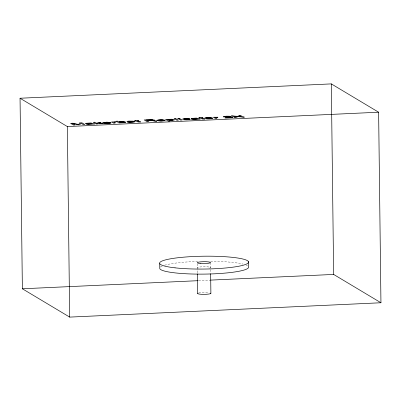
<?xml version="1.0" encoding="UTF-8"?>
<svg xmlns="http://www.w3.org/2000/svg" width="401" height="401" viewBox="0 0 401 401"><rect width="100%" height="100%" fill="white"/><g stroke="black" fill="none" stroke-linecap="round" stroke-linejoin="round"><path stroke-width="0.3" stroke-dasharray="2 1.5" d="M198.635 280.66L209.888 280.139M210.515 262.595L210.645 273.156M197.317 263.793L197.432 273.236M198.706 292.956A6.611 0.952 -0.7 0 1 209.157 292.695M198.109 268.199A6.611 0.952 -0.7 0 1 204.254 266.73A6.611 0.952 -0.7 0 1 209.553 268.134M160.455 267.006A44.486 6.421 -0.7 0 1 162.184 266.058M164.565 265.226A44.486 6.421 -0.7 0 1 197.843 261.402M210.67 261.252A44.486 6.421 -0.7 0 1 242.971 264.084M246.159 265.066A44.486 6.421 -0.7 0 1 247.457 265.698"/><path stroke-width="0.6" d="M20.05 98.24L331.316 83.894L378.624 112.215L380.95 302.76L69.684 317.106L22.376 288.785L20.05 98.24L67.358 126.566L378.624 112.215M22.376 288.785L198.014 280.69M210.515 280.114L333.642 274.434L380.95 302.76M331.316 83.894L333.642 274.434M248.455 261.622L248.52 266.68A44.486 6.421 -0.7 0 1 207.427 274.048A44.486 6.421 -0.7 0 1 159.788 268.685L159.728 263.632M210.655 273.773L210.891 293.362M197.442 273.848L197.678 293.437M67.358 126.566L69.684 317.106M210.741 293.116A6.611 0.952 -0.7 0 1 204.004 294.359A6.611 0.952 -0.7 0 1 197.979 293.191M102.806 122.736C105.017 124.069 108.561 123.558 111.067 122.937C109.097 122.922 106.706 123.784 104.596 122.987L110.922 122.696L106.872 122.14L102.806 122.736M156.911 120.24C159.122 121.573 162.666 121.067 165.172 120.445C163.202 120.425 160.811 121.292 158.701 120.49L165.027 120.2L160.976 119.643L156.911 120.24M167.864 119.734C173.052 121.964 175.257 118.245 167.864 119.734M174.355 119.869L172.741 120.445L168.826 120.465L169.869 121.087L168.415 121.157L165.573 119.453L171.698 119.227L174.355 119.869M152.841 120.135L147.097 120.636L146.144 120.064L151.428 119.859L152.841 120.135M86.004 123.924L88.265 124.34L94.776 124.029L90.912 122.947L85.593 123.328L90.967 123.338L86.004 123.924M191.472 119.062L193.728 119.478L200.239 119.172L196.38 118.084L191.056 118.465L196.43 118.48L191.472 119.062M184.099 118.957L185.287 119.568A1.83 0.266 -0.7 0 0 186.66 119.628L188.891 119.222L190.229 119.388A3.043 0.441 -0.7 0 1 189.252 119.638C179.011 120.556 181.949 117.383 189.668 118.776L184.099 118.957M231.091 116.606L226.234 117.759L232.861 117.658L224.941 118.024L224.946 117.628C234.866 115.954 225.818 116.19 223.462 116.957L223.292 116.756L223.828 116.455L226.37 116.195L229.517 116.215L231.091 116.606M124.245 122.205C118.19 123.759 117.413 120.506 124.064 122.004L124.245 122.205M79.694 122.917L78.681 124.49L72.917 123.227L70.621 123.333L73.418 125.012L74.947 124.942L72.551 123.528L78.31 124.786L79.894 124.711L80.912 123.142L83.238 124.556L84.761 124.485L81.964 122.811L79.694 122.917M133.332 121.764L129.789 122.19L128.205 121.854L128.23 121.478A2.025 0.291 -0.7 0 1 129.317 121.282L132.315 121.318L133.332 121.764M211.287 118.17L207.743 118.596L206.154 118.26L206.179 117.884A2.025 0.291 -0.7 0 1 207.272 117.688L210.264 117.724L211.287 118.17M125.724 122.2L124.4 122.651L118.992 122.906L116.185 121.227L117.593 121.162L118.611 121.769C120.861 121.488 123.814 120.886 125.724 122.2M134.866 121.784C133.718 122.526 125.944 122.997 127.002 121.383A3.659 0.526 -0.7 0 1 128.801 121.117L133.398 121.157L134.866 121.784M212.821 118.19C211.668 118.932 203.898 119.403 204.956 117.789A3.659 0.526 -0.7 0 1 206.751 117.523L211.347 117.563L212.821 118.19M154.465 120.105L153.347 120.44L156.841 121.162L154.876 121.252L152.56 120.621L147.418 120.826L148.616 121.543L147.012 121.618L144.215 119.944L152.019 119.643L154.465 120.105M91.669 123.774L87.578 124.009L91.323 123.513L91.669 123.774M197.132 118.912L193.041 119.147L196.786 118.656L197.132 118.912M114.135 122.13L113.929 122.385L115.102 123.087L113.653 123.157L111.613 121.934L116.135 121.934L114.135 122.13M215.933 117.438L215.728 117.694L216.901 118.395L215.452 118.46L213.412 117.242L217.933 117.242L215.933 117.438M104.646 122.526L104.365 122.821L109.157 122.601L104.646 122.526M158.751 120.034L158.47 120.325L163.262 120.105L158.751 120.034M239.432 115.553L237.507 116.33L231.407 115.924L236.74 116.556L233.938 117.608L235.873 117.523L238.004 116.681L244.334 117.132L238.73 116.465L241.342 115.463L239.432 115.553M99.227 122.505L96.375 123.197L94.746 122.22L93.353 122.285L96.155 123.964L97.548 123.899L96.781 123.438L97.734 123.227L103.308 123.633L98.541 123.027L101.082 122.42L99.227 122.505M140.591 121.914L138.019 121.974L135.989 120.992L134.541 120.876L135.708 120.821L135.137 120.48L138.551 120.691L138.831 120.861L137.453 120.922L138.786 121.719L140.591 121.914M204.786 118.957L202.214 119.017L200.179 118.029L198.731 117.919L199.898 117.864L199.332 117.523L202.746 117.734L203.026 117.899L201.648 117.964L202.976 118.761L204.786 118.957M175.588 118.495L174.134 118.561L176.931 120.24L178.385 120.17L175.588 118.495M179.237 118.33L177.758 118.395L179.623 118.561L179.237 118.33M180.004 118.786L178.53 118.856L180.56 120.069L182.034 120.004L180.004 118.786M200.36 263.477A6.611 0.952 -0.7 0 0 210.515 262.595A6.611 0.952 -0.7 0 0 200.856 261.823A6.611 0.952 -0.7 0 0 200.36 263.477M175.036 267.838A44.486 6.421 -0.7 0 0 247.793 263.307A44.486 6.421 -0.7 0 0 189.447 256.74A44.486 6.421 -0.7 0 0 175.036 267.838"/></g></svg>
